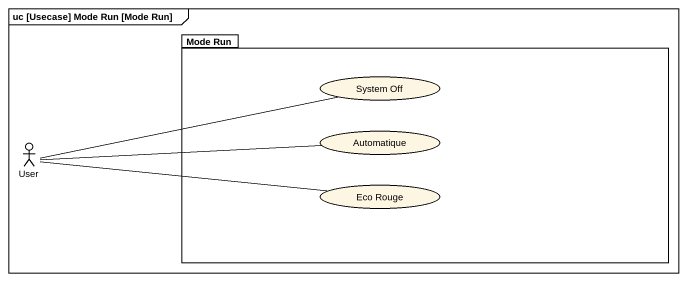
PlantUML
@startuml
mainframe uc [Usecase] Mode Run [Mode Run]
package "Mode Run" as Mode_Run {
  usecase "System Off" as System_Off
  usecase Automatique
  usecase "Eco Rouge" as Eco_Rouge
}
actor User
User -right- System_Off
Automatique -left- User
Eco_Rouge -left- User
@enduml
